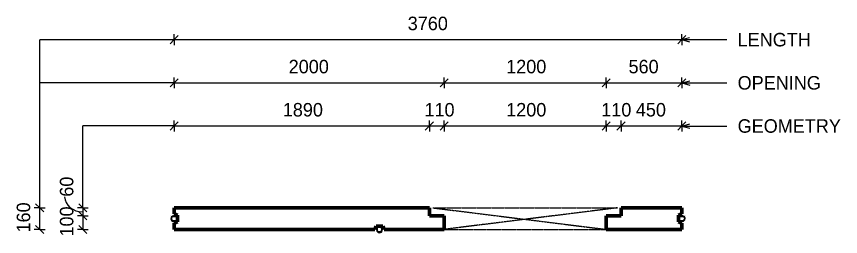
# Model space of a CAD drawing. Header units: millimetres. Extents: x 28381 to 58965, y 1600 to 31954.
# Drawn here: x 43657 to 49762, y 30238 to 31869 of the extents above; entities that cross this region are included whole.
import ezdxf

# ---------------------------------------------------------------- set-up
doc = ezdxf.new("R2010")
doc.units = ezdxf.units.MM
doc.linetypes.add('Overhead', pattern=[3.97, 2.38, -1.59])
for name, color, linetype, lineweight in [('A-ANNO-DIMS', 211, 'Continuous', 9), ('A-ANNO-DIMS-40', 211, 'Continuous', 9), ('A-DETL-MBND', 5, 'Continuous', 18), ('A-FLOR-OVHD', 1, 'Overhead', 18), ('A-GENM', 13, 'Continuous', 18), ('A-WALL', 113, 'Continuous', 25), ('G-ANNO-TEXT', 231, 'Continuous', 9)]:
    doc.layers.add(name, color=color, linetype=linetype, lineweight=lineweight)
doc.styles.add('Nirmala UI Semilight', font='NirmalaS.ttf', dxfattribs={"height": 100})
doc.dimstyles.new('Diagonal_-_2_5mm_NI_UI', dxfattribs={"dimscale": 304.8, "dimtxt": 104.736395, "dimasz": 0.19685, "dimexe": 0.131234, "dimexo": 0.0625, "dimgap": 0.131234, "dimtad": 1, "dimdec": 4, "dimzin": 0, "dimdsep": 46, "dimtxsty": 'Nirmala UI Semilight', "dimblk1": 'OBLIQUE', "dimblk2": 'OBLIQUE', "dimsah": 1, "dimcen": 0.09, "dimazin": 0, "dimtfac": 1, "dimtdec": 4, "dimtix": 1, "dimtmove": 0, "dimatfit": 3, "dimfxl": 0.131234, "dimfxlon": 1, "dimtvp": 1, "dimtolj": 1, "dimtzin": 0, "dimarcsym": 2})
doc.dimstyles.new('Diagonal_-_2_5mm_NI_UI_1', dxfattribs={"dimscale": 304.8, "dimtxt": 104.736395, "dimasz": 0.19685, "dimexe": 0.131234, "dimexo": 0.0625, "dimgap": 0.131234, "dimtad": 1, "dimdec": 4, "dimzin": 0, "dimdsep": 46, "dimtxsty": 'Nirmala UI Semilight', "dimblk1": 'OBLIQUE', "dimblk2": 'OBLIQUE', "dimsah": 1, "dimcen": 0.09, "dimazin": 0, "dimtfac": 1, "dimtdec": 4, "dimtix": 1, "dimtmove": 1, "dimatfit": 3, "dimfxl": 0.131234, "dimfxlon": 1, "dimtvp": 1, "dimtolj": 1, "dimtzin": 0, "dimarcsym": 2})

# ---------------------------------------------------------------- blocks, each defined once
blk = doc.blocks.new('loopbox down bent - Wire Loop-602462-Elevation Top2')
at = {"layer": 'A-GENM'}
for p, q in [((66857.2, 30390.6), (66858, 30390.6)), ((66881.1, 30385.7), (66907.5, 30381.8)), ((66907.5, 30359), (66881.1, 30355.1)), ((66908, 30387.9), (66882, 30391.7)), ((66882, 30349.1), (66908, 30352.9)), ((66907.2, 30390.2), (66907.2, 30388.6)), ((66907.2, 30388.6), (66908, 30388.6)), ((66908, 30352.2), (66907.2, 30352.2)), ((66907.2, 30352.2), (66907.2, 30350.6)), ((66907.5, 30381.8), (66908, 30381.7)), ((66908, 30359), (66907.5, 30359)), ((66907.6, 30358.1), (66907.5, 30359)), ((66907.7, 30357.5), (66907.6, 30358.1)), ((66907.8, 30356.7), (66907.7, 30357.5)), ((66908, 30355.2), (66907.8, 30356.7))]:
    blk.add_line(p, q, dxfattribs=at)
at = {"layer": 'A-GENM', "flags": 128}
for points in [[(66882, 30391.7), (66869, 30389.6), (66859.7, 30380.3), (66857.5, 30367.3), (66863.2, 30355.5), (66874.8, 30349.2), (66882, 30349.1)], [(66881.1, 30355.1), (66870.3, 30357.5), (66863.9, 30366.5), (66865.1, 30377.5), (66873.4, 30384.9), (66881.1, 30385.7)]]:
    blk.add_lwpolyline(points, dxfattribs=at)
at = {"layer": 'A-GENM'}
for centre, start, end in [((66908.4, 30390.2), 112.20549, 180), ((66908.4, 30350.6), 180, 247.7945)]:
    blk.add_arc(centre, 1.2, start, end, dxfattribs=at)
blk = doc.blocks.new('loopbox down bent - Wire Loop-600440-Elevation Top2')
at = {"layer": 'A-GENM'}
for p, q in [((70644.1, 30391.7), (70618, 30387.9)), ((70618, 30388.6), (70618.8, 30388.6)), ((70618, 30381.7), (70618.6, 30381.8)), ((70618.6, 30359), (70618, 30359)), ((70618, 30352.9), (70644.1, 30349.1)), ((70618.8, 30352.2), (70618, 30352.2)), ((70618.3, 30356.7), (70618.1, 30355.2)), ((70618.4, 30357.5), (70618.3, 30356.7)), ((70618.5, 30358.1), (70618.4, 30357.5)), ((70618.6, 30359), (70618.5, 30358.1)), ((70618.6, 30381.8), (70645, 30385.7)), ((70645, 30355.1), (70618.6, 30359)), ((70618.8, 30388.6), (70618.8, 30390.2)), ((70618.8, 30350.6), (70618.8, 30352.2)), ((70668.9, 30390.6), (70668.1, 30390.6))]:
    blk.add_line(p, q, dxfattribs=at)
at = {"layer": 'A-GENM', "flags": 128}
for points in [[(70644.1, 30349.1), (70657.1, 30351.2), (70666.4, 30360.5), (70668.6, 30373.4), (70662.9, 30385.3), (70651.3, 30391.6), (70644.1, 30391.7)], [(70645, 30385.7), (70655.8, 30383.3), (70662.2, 30374.3), (70661, 30363.3), (70652.7, 30355.9), (70645, 30355.1)]]:
    blk.add_lwpolyline(points, dxfattribs=at)
at = {"layer": 'A-GENM'}
for centre, start, end in [((70617.6, 30390.2), 0, 67.79451), ((70617.6, 30350.6), 292.2055, 0)]:
    blk.add_arc(centre, 1.2, start, end, dxfattribs=at)
blk = doc.blocks.new('DIMBLOCK35-Elevation Top2')
at = {"layer": 'A-ANNO-DIMS-40'}
for p, q in [((44825.9, 31697), (44795.9, 31667)), ((44825.9, 31697), (44825.9, 31737)), ((44825.9, 31697), (44855.9, 31727)), ((44825.9, 31697), (48585.9, 31697)), ((44825.9, 31697), (44825.9, 31657)), ((48585.9, 31697), (48555.9, 31667)), ((48585.9, 31697), (48585.9, 31737)), ((48585.9, 31697), (48615.9, 31727)), ((48585.9, 31697), (48585.9, 31657))]:
    blk.add_line(p, q, dxfattribs=at)
at = {"layer": 'A-ANNO-DIMS-40', "color": 0, "insert": (46555.4, 31867.4), "char_height": 100, "width": 361.055, "attachment_point": 1, "line_spacing_factor": 1.142579, "style": 'Nirmala UI Semilight'}
blk.add_mtext('3760', dxfattribs=at)
blk = doc.blocks.new('_Oblique')
at = {"color": 0, "linetype": 'ByBlock', "lineweight": -2}
blk.add_line((-0.5, -0.5), (0.5, 0.5), dxfattribs=at)
blk = doc.blocks.new('DIMBLOCK36-Elevation Top2')
at = {"layer": 'A-ANNO-DIMS-40'}
for p, q in [((44825.9, 31377), (44825.9, 31417)), ((44825.9, 31377), (44855.9, 31407)), ((46825.9, 31377), (46825.9, 31417)), ((46825.9, 31377), (46855.9, 31407)), ((44825.9, 31377), (44795.9, 31347)), ((44825.9, 31377), (46825.9, 31377)), ((44825.9, 31377), (44825.9, 31337)), ((46825.9, 31377), (46795.9, 31347)), ((46825.9, 31377), (46825.9, 31337))]:
    blk.add_line(p, q, dxfattribs=at)
at = {"layer": 'A-ANNO-DIMS-40', "color": 0, "insert": (45673.5, 31547.4), "char_height": 100, "width": 365.625, "attachment_point": 1, "line_spacing_factor": 1.142579, "style": 'Nirmala UI Semilight'}
blk.add_mtext('2000', dxfattribs=at)
blk = doc.blocks.new('DIMBLOCK37-Elevation Top2')
at = {"layer": 'A-ANNO-DIMS-40'}
for p, q in [((46825.9, 31377), (46825.9, 31417)), ((46825.9, 31377), (46855.9, 31407)), ((48025.9, 31377), (48025.9, 31417)), ((48025.9, 31377), (48055.9, 31407)), ((46825.9, 31377), (46795.9, 31347)), ((46825.9, 31377), (48025.9, 31377)), ((46825.9, 31377), (46825.9, 31337)), ((48025.9, 31377), (47995.9, 31347)), ((48025.9, 31377), (48025.9, 31337))]:
    blk.add_line(p, q, dxfattribs=at)
at = {"layer": 'A-ANNO-DIMS-40', "color": 0, "insert": (47284.9, 31547.4), "char_height": 100, "width": 338.203, "attachment_point": 1, "line_spacing_factor": 1.142579, "style": 'Nirmala UI Semilight'}
blk.add_mtext('1200', dxfattribs=at)
blk = doc.blocks.new('DIMBLOCK38-Elevation Top2')
at = {"layer": 'A-ANNO-DIMS-40'}
for p, q in [((48025.9, 31377), (48025.9, 31417)), ((48025.9, 31377), (48055.9, 31407)), ((48585.9, 31377), (48585.9, 31417)), ((48585.9, 31377), (48615.9, 31407)), ((48025.9, 31377), (47995.9, 31347)), ((48025.9, 31377), (48585.9, 31377)), ((48025.9, 31377), (48025.9, 31337)), ((48585.9, 31377), (48555.9, 31347)), ((48585.9, 31377), (48585.9, 31337))]:
    blk.add_line(p, q, dxfattribs=at)
at = {"layer": 'A-ANNO-DIMS-40', "color": 0, "insert": (48191.6, 31547.4), "char_height": 100, "width": 274.219, "attachment_point": 1, "line_spacing_factor": 1.142579, "style": 'Nirmala UI Semilight'}
blk.add_mtext('560', dxfattribs=at)
blk = doc.blocks.new('DIMBLOCK39-Elevation Top2')
at = {"layer": 'A-ANNO-DIMS-40'}
for p, q in [((44825.9, 31057), (44825.9, 31097)), ((44825.9, 31057), (44855.9, 31087)), ((46715.9, 31057), (46715.9, 31097)), ((46715.9, 31057), (46745.9, 31087)), ((44825.9, 31057), (44795.9, 31027)), ((44825.9, 31057), (46715.9, 31057)), ((44825.9, 31057), (44825.9, 31017)), ((46715.9, 31057), (46685.9, 31027)), ((46715.9, 31057), (46715.9, 31017))]:
    blk.add_line(p, q, dxfattribs=at)
at = {"layer": 'A-ANNO-DIMS-40', "color": 0, "insert": (45629.9, 31227.4), "char_height": 100, "width": 338.203, "attachment_point": 1, "line_spacing_factor": 1.142579, "style": 'Nirmala UI Semilight'}
blk.add_mtext('1890', dxfattribs=at)
blk = doc.blocks.new('DIMBLOCK40-Elevation Top2')
at = {"layer": 'A-ANNO-DIMS-40'}
for p, q in [((46715.9, 31057), (46715.9, 31097)), ((46715.9, 31057), (46745.9, 31087)), ((46825.9, 31057), (46825.9, 31097)), ((46825.9, 31057), (46855.9, 31087)), ((46715.9, 31057), (46685.9, 31027)), ((46715.9, 31057), (46825.9, 31057)), ((46715.9, 31057), (46715.9, 31017)), ((46825.9, 31057), (46795.9, 31027)), ((46825.9, 31057), (46825.9, 31017))]:
    blk.add_line(p, q, dxfattribs=at)
at = {"layer": 'A-ANNO-DIMS-40', "color": 0, "insert": (46679.4, 31227.4), "char_height": 100, "width": 219.375, "attachment_point": 1, "line_spacing_factor": 1.142579, "style": 'Nirmala UI Semilight'}
blk.add_mtext('110', dxfattribs=at)
blk = doc.blocks.new('DIMBLOCK41-Elevation Top2')
at = {"layer": 'A-ANNO-DIMS-40'}
for p, q in [((46825.9, 31057), (46825.9, 31097)), ((46825.9, 31057), (46855.9, 31087)), ((48025.9, 31057), (48025.9, 31097)), ((48025.9, 31057), (48055.9, 31087)), ((46825.9, 31057), (46795.9, 31027)), ((46825.9, 31057), (48025.9, 31057)), ((46825.9, 31057), (46825.9, 31017)), ((48025.9, 31057), (47995.9, 31027)), ((48025.9, 31057), (48025.9, 31017))]:
    blk.add_line(p, q, dxfattribs=at)
at = {"layer": 'A-ANNO-DIMS-40', "color": 0, "insert": (47284.9, 31227.4), "char_height": 100, "width": 338.203, "attachment_point": 1, "line_spacing_factor": 1.142579, "style": 'Nirmala UI Semilight'}
blk.add_mtext('1200', dxfattribs=at)
blk = doc.blocks.new('DIMBLOCK42-Elevation Top2')
at = {"layer": 'A-ANNO-DIMS-40'}
for p, q in [((48025.9, 31057), (48025.9, 31097)), ((48025.9, 31057), (48055.9, 31087)), ((48135.9, 31057), (48135.9, 31097)), ((48135.9, 31057), (48165.9, 31087)), ((48025.9, 31057), (47995.9, 31027)), ((48025.9, 31057), (48135.9, 31057)), ((48025.9, 31057), (48025.9, 31017)), ((48135.9, 31057), (48105.9, 31027)), ((48135.9, 31057), (48135.9, 31017))]:
    blk.add_line(p, q, dxfattribs=at)
at = {"layer": 'A-ANNO-DIMS-40', "color": 0, "insert": (47989.4, 31227.4), "char_height": 100, "width": 219.375, "attachment_point": 1, "line_spacing_factor": 1.142579, "style": 'Nirmala UI Semilight'}
blk.add_mtext('110', dxfattribs=at)
blk = doc.blocks.new('DIMBLOCK43-Elevation Top2')
at = {"layer": 'A-ANNO-DIMS-40'}
for p, q in [((48135.9, 31057), (48135.9, 31097)), ((48135.9, 31057), (48165.9, 31087)), ((48585.9, 31057), (48585.9, 31097)), ((48585.9, 31057), (48615.9, 31087)), ((48135.9, 31057), (48105.9, 31027)), ((48135.9, 31057), (48585.9, 31057)), ((48135.9, 31057), (48135.9, 31017)), ((48585.9, 31057), (48555.9, 31027)), ((48585.9, 31057), (48585.9, 31017))]:
    blk.add_line(p, q, dxfattribs=at)
at = {"layer": 'A-ANNO-DIMS-40', "color": 0, "insert": (48245.6, 31227.4), "char_height": 100, "width": 276.504, "attachment_point": 1, "line_spacing_factor": 1.142579, "style": 'Nirmala UI Semilight'}
blk.add_mtext('450', dxfattribs=at)
blk = doc.blocks.new('DIMBLOCK44-Elevation Top2')
at = {"layer": 'A-ANNO-DIMS-40'}
for p, q in [((43828.7, 30450.4), (43798.7, 30480.4)), ((43828.7, 30450.4), (43788.7, 30450.4)), ((43828.7, 30290.4), (43828.7, 30450.4)), ((43828.7, 30450.4), (43858.7, 30420.4)), ((43828.7, 30450.4), (43868.7, 30450.4)), ((43828.7, 30290.4), (43788.7, 30290.4)), ((43828.7, 30290.4), (43798.7, 30320.4)), ((43828.7, 30290.4), (43858.7, 30260.4)), ((43828.7, 30290.4), (43868.7, 30290.4))]:
    blk.add_line(p, q, dxfattribs=at)
at = {"layer": 'A-ANNO-DIMS-40', "color": 0, "insert": (43658.2, 30267.6), "char_height": 100, "width": 246.797, "attachment_point": 1, "rotation": 90, "line_spacing_factor": 1.142579, "style": 'Nirmala UI Semilight'}
blk.add_mtext('160', dxfattribs=at)
blk = doc.blocks.new('DIMBLOCK45-Elevation Top2')
at = {"layer": 'A-ANNO-DIMS-40'}
for p, q in [((44148.7, 30450.4), (44118.7, 30480.4)), ((44148.7, 30450.4), (44108.7, 30450.4)), ((44148.7, 30390.4), (44118.7, 30420.4)), ((44148.7, 30450.4), (44148.7, 30390.4)), ((44148.7, 30450.4), (44178.7, 30420.4)), ((44148.7, 30450.4), (44188.7, 30450.4)), ((44148.7, 30390.4), (44108.7, 30390.4)), ((44148.7, 30390.4), (44178.7, 30360.4)), ((44148.7, 30390.4), (44188.7, 30390.4))]:
    blk.add_line(p, q, dxfattribs=at)
blk.add_ellipse((44148.7, 30532.7), major_axis=(135.2, 0), ratio=0.830751, start_param=3.141593, end_param=4.712389, dxfattribs=at)
at = {"layer": 'A-ANNO-DIMS-40', "color": 0, "insert": (43978.2, 30532.7), "char_height": 100, "width": 182.813, "attachment_point": 1, "rotation": 90, "line_spacing_factor": 1.142579, "style": 'Nirmala UI Semilight'}
blk.add_mtext('60', dxfattribs=at)
blk = doc.blocks.new('DIMBLOCK46-Elevation Top2')
at = {"layer": 'A-ANNO-DIMS-40'}
for p, q in [((44148.7, 30390.4), (44118.7, 30420.4)), ((44148.7, 30390.4), (44108.7, 30390.4)), ((44148.7, 30390.4), (44148.7, 30290.4)), ((44148.7, 30390.4), (44178.7, 30360.4)), ((44148.7, 30390.4), (44188.7, 30390.4)), ((44148.7, 30290.4), (44108.7, 30290.4)), ((44148.7, 30290.4), (44118.7, 30320.4)), ((44148.7, 30290.4), (44178.7, 30260.4)), ((44148.7, 30290.4), (44188.7, 30290.4))]:
    blk.add_line(p, q, dxfattribs=at)
at = {"layer": 'A-ANNO-DIMS-40', "color": 0, "insert": (43978.2, 30237.6), "char_height": 100, "width": 246.797, "attachment_point": 1, "rotation": 90, "line_spacing_factor": 1.142579, "style": 'Nirmala UI Semilight'}
blk.add_mtext('100', dxfattribs=at)

msp = doc.modelspace()

# ---------------------------------------------------------------- linework, layer by layer
at = {"layer": 'A-DETL-MBND'}
for p, q in [((43828.71241, 30450.39395), (43828.71241, 31696.96855)), ((44825.85389, 31696.96855), (43828.71241, 31696.96855)), ((44825.85389, 31376.96855), (43828.71241, 31376.96855)), ((44148.71241, 30450.39395), (44148.71241, 31056.96855)), ((44825.85389, 31056.96855), (44148.71241, 31056.96855))]:
    msp.add_line(p, q, dxfattribs=at)
at = {"layer": 'A-FLOR-OVHD'}
for p, q in [((46740.85389, 30450.39395), (48110.85389, 30450.39395)), ((46740.85389, 30450.39395), (48025.85389, 30290.39395)), ((48110.85389, 30450.39395), (46825.85389, 30290.39395)), ((46825.85389, 30290.39395), (48025.85389, 30290.39395))]:
    msp.add_line(p, q, dxfattribs=at)
at = {"layer": 'A-WALL', "lineweight": 50}
for p, q in [((46715.85389, 30450.39395), (44825.85389, 30450.39395)), ((44825.85389, 30450.39395), (44825.85389, 30405.39395)), ((44825.85389, 30405.39395), (44850.85389, 30395.39395)), ((46715.85389, 30390.39395), (46715.85389, 30450.39395)), ((48585.85389, 30450.39395), (48135.85389, 30450.39395)), ((48135.85389, 30450.39395), (48135.85389, 30390.39395)), ((48560.85389, 30395.39395), (48585.85389, 30405.39395)), ((48585.85389, 30405.39395), (48585.85389, 30450.39395)), ((44850.85389, 30345.39395), (44825.85389, 30335.39395)), ((44850.85389, 30395.39395), (44850.85389, 30345.39395)), ((46825.85389, 30390.39395), (46715.85389, 30390.39395)), ((46825.85389, 30290.39395), (46825.85389, 30390.39395)), ((48135.85389, 30390.39395), (48025.85389, 30390.39395)), ((48025.85389, 30390.39395), (48025.85389, 30290.39395)), ((48560.85389, 30345.39395), (48560.85389, 30395.39395)), ((48585.85389, 30335.39395), (48560.85389, 30345.39395)), ((44825.85389, 30335.39395), (44825.85389, 30290.39395)), ((44825.85389, 30290.39395), (46310.85389, 30290.39395)), ((46310.85389, 30290.39395), (46320.85389, 30315.39395)), ((46320.85389, 30315.39395), (46370.85389, 30315.39395)), ((46370.85389, 30315.39395), (46380.85389, 30290.39395)), ((46380.85389, 30290.39395), (46825.85389, 30290.39395)), ((48025.85389, 30290.39395), (48585.85389, 30290.39395)), ((48585.85389, 30290.39395), (48585.85389, 30335.39395))]:
    msp.add_line(p, q, dxfattribs=at)
at = {"layer": 'G-ANNO-TEXT', "color": 7}
for p, q in [((48583.30601, 31697.10538), (48643.30601, 31713.18233)), ((48583.30601, 31697.10538), (48643.30601, 31681.02843)), ((48583.30601, 31697.10538), (48919.86928, 31697.10538)), ((48585.74106, 31376.8982), (48645.74106, 31392.97516)), ((48585.74106, 31376.8982), (48645.74106, 31360.82125)), ((48585.74106, 31376.8982), (48919.86928, 31376.8982)), ((48585.74106, 31056.8982), (48645.74106, 31072.97516)), ((48585.74106, 31056.8982), (48645.74106, 31040.82125)), ((48585.74106, 31056.8982), (48919.86928, 31056.8982))]:
    msp.add_line(p, q, dxfattribs=at)

# ---------------------------------------------------------------- block references
at = {"layer": 'A-GENM'}
for name in ['loopbox down bent - Wire Loop-602462-Elevation Top2', 'loopbox down bent - Wire Loop-600440-Elevation Top2']:
    msp.add_blockref(name, (-22057.1887, 0), dxfattribs=at)
at = {"layer": 'A-GENM', "rotation": 270}
msp.add_blockref('loopbox down bent - Wire Loop-600440-Elevation Top2', (15975.45994, 100933.43653), dxfattribs=at)

# ---------------------------------------------------------------- texts
at = {"layer": 'G-ANNO-TEXT', "color": 7, "char_height": 100, "attachment_point": 1, "style": 'Nirmala UI Semilight'}
for s, insert, width in [('LENGTH', (48999.86928, 31747.10538), 612.48925), ('OPENING', (48999.86928, 31426.8982), 715.10525), ('GEOMETRY', (48999.86928, 31106.8982), 843.37525)]:
    msp.add_mtext(s, dxfattribs=dict(at, insert=insert, width=width))

# ---------------------------------------------------------------- dimensions: what is measured, and where the dimension line sits
at = {"layer": 'A-ANNO-DIMS'}
for base, p1, p2, override, picture, middle in [((48585.85389, 31696.96855), (44825.85389, 31656.96855), (48585.85389, 31656.96855), {"dimpost": '<>', "dimfxl": 3760}, 'DIMBLOCK35-Elevation Top2', (46705.85389, 31788.67705)), ((46825.85389, 31376.96855), (44825.85389, 31336.96855), (46825.85389, 31336.96855), {"dimpost": '<>', "dimfxl": 2000}, 'DIMBLOCK36-Elevation Top2', (45825.85389, 31468.64219)), ((48025.85389, 31376.96855), (46825.85389, 31336.96855), (48025.85389, 31336.96855), {"dimpost": '<>', "dimfxl": 1200}, 'DIMBLOCK37-Elevation Top2', (47425.85389, 31468.92113)), ((48585.85389, 31376.96855), (48025.85389, 31336.96855), (48585.85389, 31336.96855), {"dimpost": '<>', "dimfxl": 560}, 'DIMBLOCK38-Elevation Top2', (48305.85389, 31468.67705)), ((46715.85389, 31056.96855), (44825.85389, 31016.96855), (46715.85389, 31016.96855), {"dimpost": '<>', "dimfxl": 1890}, 'DIMBLOCK39-Elevation Top2', (45770.85389, 31148.95599)), ((46825.85389, 31056.96855), (46715.85389, 31016.96855), (46825.85389, 31016.96855), {"dimpost": '<>', "dimfxl": 110}, 'DIMBLOCK40-Elevation Top2', (46770.85389, 31148.92113)), ((48025.85389, 31056.96855), (46825.85389, 31016.96855), (48025.85389, 31016.96855), {"dimpost": '<>', "dimfxl": 1200}, 'DIMBLOCK41-Elevation Top2', (47425.85389, 31148.92113)), ((48135.85389, 31056.96855), (48025.85389, 31016.96855), (48135.85389, 31016.96855), {"dimpost": '<>', "dimfxl": 110}, 'DIMBLOCK42-Elevation Top2', (48080.85389, 31148.92113)), ((48585.85389, 31056.96855), (48135.85389, 31016.96855), (48585.85389, 31016.96855), {"dimpost": '<>', "dimfxl": 450}, 'DIMBLOCK43-Elevation Top2', (48360.85389, 31148.64219))]:
    dim = msp.add_linear_dim(base=base, p1=p1, p2=p2, dimstyle='Diagonal_-_2_5mm_NI_UI', override=override, dxfattribs=at)
    dim.commit()
    dim.dimension.update_dxf_attribs({"geometry": picture, "text_midpoint": middle})
dim = msp.add_linear_dim(base=(44148.71241, 30390.39395), p1=(44188.71241, 30450.39395), p2=(44188.71241, 30390.39395), angle=90, dimstyle='Diagonal_-_2_5mm_NI_UI_1', override={"dimpost": '<>', "dimfxl": 60}, dxfattribs=at)
dim.commit()
dim.dimension.update_dxf_attribs({"geometry": 'DIMBLOCK45-Elevation Top2', "text_midpoint": (44044.91031, 30624.13019), "dimtype": 160, "text_rotation": 90})
for base, p1, p2, override, picture, middle in [((43828.71241, 30450.39395), (43868.71241, 30290.39395), (43868.71241, 30450.39395), {"dimpost": '<>', "dimfxl": 160}, 'DIMBLOCK44-Elevation Top2', (43736.72496, 30370.39395)), ((44148.71241, 30290.39395), (44188.71241, 30390.39395), (44188.71241, 30290.39395), {"dimpost": '<>', "dimfxl": 100}, 'DIMBLOCK46-Elevation Top2', (44056.75983, 30340.39395))]:
    dim = msp.add_linear_dim(base=base, p1=p1, p2=p2, angle=90, dimstyle='Diagonal_-_2_5mm_NI_UI', override=override, dxfattribs=at)
    dim.commit()
    dim.dimension.update_dxf_attribs({"geometry": picture, "text_midpoint": middle})

doc.saveas('drawing.dxf')
